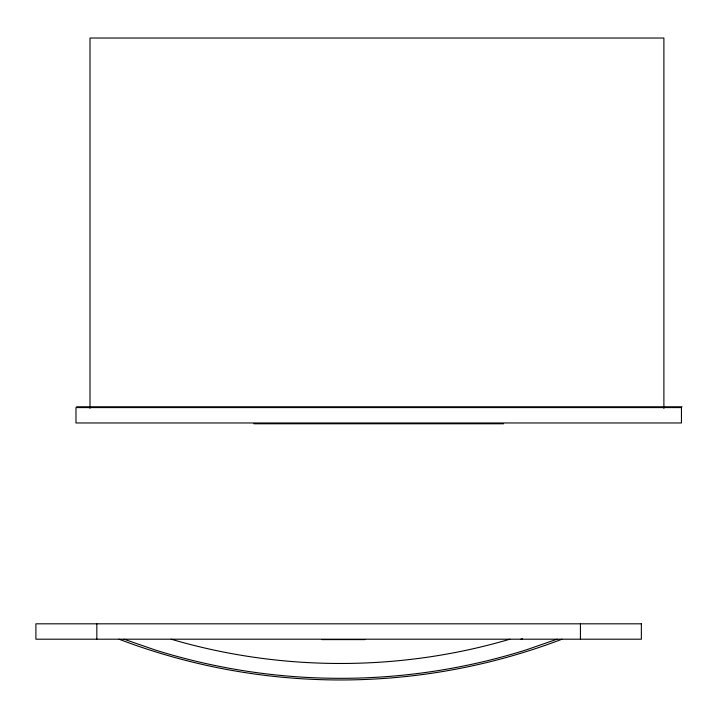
<?xml version="1.0" encoding="UTF-8"?>
<svg xmlns="http://www.w3.org/2000/svg" width="718" height="718" viewBox="0 0 718 718"><rect width="100%" height="100%" fill="white"/><g stroke="black" fill="none" stroke-linecap="round" stroke-linejoin="round"><path stroke-width="1.08" d="M557.024 639.2L525.881 649.996A620.469 620.469 0 0 1 155.187 649.996L124.043 639.2M509.888 639.2C400.097 671.563 280.971 671.563 171.18 639.2M520.918 639.2L522.372 638.796M76.638 406.774L682.1 406.774M253.867 423.773L503.632 423.773M321.646 639.603L365.031 639.603M663.89 408.389L663.89 38.036L90.01 38.036L90.01 408.389M580.431 623.816L580.431 639.2M96.831 623.816L96.831 639.2M562.032 639.2A622.111 622.111 0 0 1 119.035 639.2M681.445 407.582L75.982 407.582L75.982 422.965L681.445 422.965L681.445 407.582M641.362 623.816L35.9 623.816L35.9 639.2L641.362 639.2L641.362 623.816"/></g></svg>
